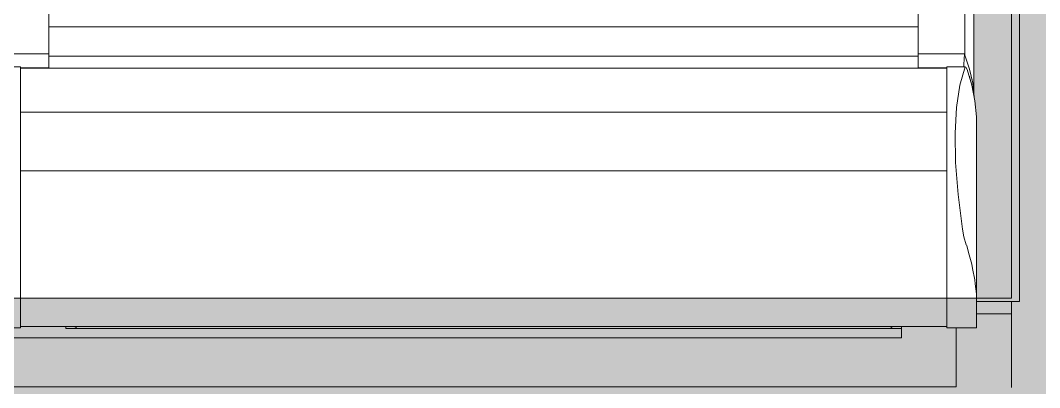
# Model space of a CAD drawing. Header units: metres. Extents: x -208 to 1512, y -277 to 123.
# Drawn here: x 17.095 to 17.979, y -0.849 to -0.53 of the extents above; entities that cross this region are included whole.
import ezdxf

# ---------------------------------------------------------------- set-up
doc = ezdxf.new("R2010")
doc.units = ezdxf.units.M
doc.header["$MEASUREMENT"] = 0
doc.linetypes.add('Wipeout_Contour', pattern=[1, 0, -1])
doc.layers.add('325 Dachfenster', color=7, linetype='Continuous')
doc.layers.add('330 Dachaufbau', color=7, linetype='Continuous')

# ---------------------------------------------------------------- blocks, each defined once
blk = doc.blocks.new('VELUX SlopeRoofBundle[4]_4')
at = {"color": 254, "linetype": 'Wipeout_Contour', "lineweight": 0, "ltscale": 68.496491}
blk.add_wipeout([(17.11965, -0.57154), (17.09485, -0.57154), (17.09485, -0.57182), (17.11965, -0.57182)], dxfattribs=at).dxf.layer = '325 Dachfenster'
at = {"color": 254, "linetype": 'Wipeout_Contour', "lineweight": 0, "ltscale": 214.358721}
blk.add_wipeout([(17.90604, -0.62846), (17.90647, -0.65385), (17.90855, -0.68171), (17.91229, -0.71183), (17.91361, -0.7184), (17.91569, -0.72526), (17.91645, -0.72717), (17.91645, -0.57307), (17.91535, -0.5709), (17.91471, -0.57062), (17.91021, -0.5866), (17.90732, -0.60597)], dxfattribs=at).dxf.layer = '325 Dachfenster'
at = {"color": 254, "linetype": 'Wipeout_Contour', "lineweight": 0, "ltscale": 68.176447}
blk.add_wipeout([(17.0835, -0.5866), (17.08639, -0.60597), (17.09485, -0.60597), (17.09485, -0.5866)], dxfattribs=at).dxf.layer = '325 Dachfenster'
at = {"color": 254, "linetype": 'Wipeout_Contour', "lineweight": 0, "ltscale": 68.228836}
blk.add_wipeout([(17.09485, -0.65385), (17.08724, -0.65385), (17.08516, -0.68171), (17.09485, -0.68171)], dxfattribs=at).dxf.layer = '325 Dachfenster'
at = {"color": 254, "linetype": 'Wipeout_Contour', "lineweight": 0, "ltscale": 71.743905}
blk.add_wipeout([(17.89885, -0.78127), (17.89885, -0.79003), (17.92448, -0.79003), (17.92447, -0.78127)], dxfattribs=at).dxf.layer = '325 Dachfenster'
at = {"color": 254, "linetype": 'Wipeout_Contour', "lineweight": 0, "ltscale": 68.455535}
blk.add_wipeout([(17.09485, -0.79003), (17.09448, -0.79003), (17.09449, -0.79739), (17.09485, -0.79739)], dxfattribs=at).dxf.layer = '325 Dachfenster'
at = {"color": 254, "linetype": 'Wipeout_Contour', "lineweight": 0, "ltscale": 175.272937}
blk.add_wipeout([(17.14245, -0.79767), (17.13415, -0.79767), (17.13415, -0.79788), (17.85955, -0.79788), (17.85955, -0.79767), (17.85125, -0.79767), (17.85045, -0.79718), (17.85024, -0.79619), (17.14346, -0.79619), (17.14325, -0.79718)], dxfattribs=at).dxf.layer = '325 Dachfenster'
at = {"color": 254, "linetype": 'Wipeout_Contour', "lineweight": 0, "ltscale": 102.94285}
blk.add_wipeout([(17.08005, -0.57062), (17.09485, -0.57062), (17.09485, -0.57154), (17.11965, -0.57154), (17.11965, -0.56858), (17.08005, -0.56858)], dxfattribs=at).dxf.layer = '325 Dachfenster'
at = {"color": 254, "linetype": 'Wipeout_Contour', "lineweight": 0, "ltscale": 71.831962}
blk.add_wipeout([(17.89885, -0.62846), (17.90604, -0.62846), (17.90732, -0.60597), (17.89885, -0.60597)], dxfattribs=at).dxf.layer = '325 Dachfenster'
at = {"color": 254, "linetype": 'Wipeout_Contour', "lineweight": 0, "ltscale": 68.386217}
blk.add_wipeout([(17.09485, -0.62846), (17.08767, -0.62846), (17.08724, -0.65385), (17.09485, -0.65385)], dxfattribs=at).dxf.layer = '325 Dachfenster'
at = {"color": 254, "linetype": 'Wipeout_Contour', "lineweight": 0, "ltscale": 68.164095}
blk.add_wipeout([(17.08516, -0.68171), (17.08142, -0.71183), (17.09485, -0.71183), (17.09485, -0.68171)], dxfattribs=at).dxf.layer = '325 Dachfenster'
at = {"color": 254, "linetype": 'Wipeout_Contour', "lineweight": 0, "ltscale": 71.742234}
blk.add_wipeout([(17.89885, -0.77094), (17.89885, -0.78127), (17.92447, -0.78127), (17.92446, -0.77094)], dxfattribs=at).dxf.layer = '325 Dachfenster'
at = {"color": 254, "linetype": 'Wipeout_Contour', "lineweight": 0, "ltscale": 68.429385}
blk.add_wipeout([(17.06924, -0.78127), (17.06923, -0.79003), (17.09485, -0.79003), (17.09485, -0.78127)], dxfattribs=at).dxf.layer = '325 Dachfenster'
at = {"color": 254, "linetype": 'Wipeout_Contour', "lineweight": 0, "ltscale": 71.745348}
blk.add_wipeout([(17.89885, -0.79003), (17.89885, -0.79739), (17.92449, -0.79739), (17.92448, -0.79003)], dxfattribs=at).dxf.layer = '325 Dachfenster'
at = {"color": 254, "linetype": 'Wipeout_Contour', "lineweight": 0, "ltscale": 85.459249}
blk.add_wipeout([(17.14346, -0.79619), (17.13415, -0.79619), (17.13415, -0.79767), (17.14245, -0.79767), (17.14325, -0.79718)], dxfattribs=at).dxf.layer = '325 Dachfenster'
at = {"color": 254, "linetype": 'Wipeout_Contour', "lineweight": 0, "ltscale": 89.764827}
blk.add_wipeout([(17.85024, -0.79619), (17.85045, -0.79718), (17.85125, -0.79767), (17.85955, -0.79767), (17.85955, -0.79619)], dxfattribs=at).dxf.layer = '325 Dachfenster'
at = {"color": 254, "linetype": 'Wipeout_Contour', "lineweight": 0, "ltscale": 68.456449}
blk.add_wipeout([(17.11965, -0.55942), (17.07969, -0.55942), (17.08005, -0.56858), (17.11965, -0.56858)], dxfattribs=at).dxf.layer = '325 Dachfenster'
at = {"color": 254, "linetype": 'Wipeout_Contour', "lineweight": 0, "ltscale": 71.739961}
blk.add_wipeout([(17.89885, -0.62846), (17.89885, -0.65385), (17.90647, -0.65385), (17.90604, -0.62846)], dxfattribs=at).dxf.layer = '325 Dachfenster'
at = {"color": 254, "linetype": 'Wipeout_Contour', "lineweight": 0, "ltscale": 89.229449}
blk.add_wipeout([(17.89885, -0.75913), (17.89885, -0.77094), (17.92446, -0.77094), (17.92445, -0.76776), (17.9235, -0.75913)], dxfattribs=at).dxf.layer = '325 Dachfenster'
at = {"color": 254, "linetype": 'Wipeout_Contour', "lineweight": 0, "ltscale": 68.427658}
blk.add_wipeout([(17.06925, -0.77094), (17.06924, -0.78127), (17.09485, -0.78127), (17.09485, -0.77094)], dxfattribs=at).dxf.layer = '325 Dachfenster'
at = {"color": 254, "linetype": 'Wipeout_Contour', "lineweight": 0, "ltscale": 70.089874}
blk.add_wipeout([(17.09485, -0.78869), (17.09485, -0.79619), (17.89885, -0.79619), (17.89885, -0.78869)], dxfattribs=at).dxf.layer = '325 Dachfenster'
at = {"layer": '325 Dachfenster', "linetype": 'Continuous', "lineweight": 0, "flags": 128}
for points in [[(17.09485, -0.79739), (17.06922, -0.79739), (17.06885, -0.79739)], [(17.09485, -0.79619), (17.89885, -0.79619)], [(17.13415, -0.79619), (17.13415, -0.79767), (17.13415, -0.79788)], [(17.85955, -0.79788), (17.13415, -0.79788)], [(17.14245, -0.79767), (17.14325, -0.79718)], [(17.14325, -0.79718), (17.14346, -0.79619)], [(17.85045, -0.79718), (17.85024, -0.79619)], [(17.85045, -0.79718), (17.85125, -0.79767)], [(17.85955, -0.79619), (17.85955, -0.79767), (17.85955, -0.79788)]]:
    blk.add_lwpolyline(points, dxfattribs=at)
at = {"color": 254, "linetype": 'Wipeout_Contour', "lineweight": 0, "ltscale": 244.246908}
blk.add_wipeout([(17.08115, -0.46671), (17.08115, -0.47953), (17.08255, -0.47953), (17.08255, -0.5138), (17.08115, -0.5138), (17.08115, -0.55448), (17.08255, -0.55448), (17.08255, -0.55942), (17.11795, -0.55942), (17.11795, 0.01247), (17.08115, 0.01247), (17.08115, -0.33166), (17.08255, -0.33166), (17.08255, -0.46671)], dxfattribs=at).dxf.layer = '325 Dachfenster'
at = {"color": 254, "linetype": 'Wipeout_Contour', "lineweight": 0, "ltscale": 89.290961}
blk.add_wipeout([(17.89885, -0.74598), (17.89885, -0.75913), (17.9235, -0.75913), (17.92315, -0.75557), (17.92124, -0.74598)], dxfattribs=at).dxf.layer = '325 Dachfenster'
at = {"color": 254, "linetype": 'Wipeout_Contour', "lineweight": 0, "ltscale": 70.088399}
blk.add_wipeout([(17.09485, -0.77999), (17.09485, -0.78869), (17.89885, -0.78869), (17.89885, -0.77999)], dxfattribs=at).dxf.layer = '325 Dachfenster'
at = {"color": 254, "linetype": 'Wipeout_Contour', "lineweight": 0, "ltscale": 68.523233}
blk.add_wipeout([(17.11795, 0.01247), (17.11795, -0.55942), (17.11965, -0.55942), (17.11965, 0.01121)], dxfattribs=at).dxf.layer = '325 Dachfenster'
at = {"color": 254, "linetype": 'Wipeout_Contour', "lineweight": 0, "ltscale": 89.367719}
blk.add_wipeout([(17.89885, -0.73184), (17.89885, -0.74598), (17.92124, -0.74598), (17.92055, -0.7422), (17.91757, -0.73184)], dxfattribs=at).dxf.layer = '325 Dachfenster'
at = {"color": 254, "linetype": 'Wipeout_Contour', "lineweight": 0, "ltscale": 70.086692}
blk.add_wipeout([(17.09485, -0.77999), (17.89885, -0.77999), (17.89885, -0.76974), (17.09485, -0.76974)], dxfattribs=at).dxf.layer = '325 Dachfenster'
at = {"color": 254, "linetype": 'Wipeout_Contour', "lineweight": 0, "ltscale": 89.967092}
blk.add_wipeout([(17.92315, -0.75557), (17.9235, -0.75913), (17.92445, -0.76776), (17.92445, -0.61412), (17.92315, -0.60021)], dxfattribs=at).dxf.layer = '325 Dachfenster'
at = {"color": 254, "linetype": 'Wipeout_Contour', "lineweight": 0, "ltscale": 70.084735}
blk.add_wipeout([(17.09485, -0.758), (17.09485, -0.76974), (17.89885, -0.76974), (17.89885, -0.758)], dxfattribs=at).dxf.layer = '325 Dachfenster'
at = {"color": 254, "linetype": 'Wipeout_Contour', "lineweight": 0, "ltscale": 89.930358}
blk.add_wipeout([(17.91645, -0.57307), (17.91645, -0.72717), (17.91757, -0.73184), (17.92055, -0.7422), (17.92055, -0.58656)], dxfattribs=at).dxf.layer = '325 Dachfenster'
at = {"color": 254, "linetype": 'Wipeout_Contour', "lineweight": 0, "ltscale": 70.082571}
blk.add_wipeout([(17.89885, -0.74506), (17.09485, -0.74506), (17.09485, -0.758), (17.89885, -0.758)], dxfattribs=at).dxf.layer = '325 Dachfenster'
at = {"color": 254, "linetype": 'Wipeout_Contour', "lineweight": 0, "ltscale": 71.971545}
blk.add_wipeout([(17.89885, -0.57062), (17.89885, -0.5866), (17.91021, -0.5866), (17.91471, -0.57062)], dxfattribs=at).dxf.layer = '325 Dachfenster'
at = {"color": 254, "linetype": 'Wipeout_Contour', "lineweight": 0, "ltscale": 89.960661}
blk.add_wipeout([(17.92055, -0.58656), (17.92055, -0.7422), (17.92124, -0.74598), (17.92315, -0.75557), (17.92315, -0.60021)], dxfattribs=at).dxf.layer = '325 Dachfenster'
at = {"color": 254, "linetype": 'Wipeout_Contour', "lineweight": 0, "ltscale": 71.979147}
blk.add_wipeout([(17.89885, -0.68171), (17.89885, -0.71183), (17.91229, -0.71183), (17.90855, -0.68171)], dxfattribs=at).dxf.layer = '325 Dachfenster'
at = {"color": 254, "linetype": 'Wipeout_Contour', "lineweight": 0, "ltscale": 71.610349}
blk.add_wipeout([(17.87405, -0.57154), (17.87405, -0.57182), (17.89885, -0.57182), (17.89885, -0.57154)], dxfattribs=at).dxf.layer = '325 Dachfenster'
at = {"color": 254, "linetype": 'Wipeout_Contour', "lineweight": 0, "ltscale": 89.438967}
blk.add_wipeout([(17.92125, -0.5848), (17.91855, -0.57263), (17.91855, -0.57998), (17.92055, -0.58656), (17.92125, -0.59023)], dxfattribs=at).dxf.layer = '325 Dachfenster'
at = {"color": 254, "linetype": 'Wipeout_Contour', "lineweight": 0, "ltscale": 71.936994}
blk.add_wipeout([(17.89885, -0.5866), (17.89885, -0.60597), (17.90732, -0.60597), (17.91021, -0.5866)], dxfattribs=at).dxf.layer = '325 Dachfenster'
at = {"color": 254, "linetype": 'Wipeout_Contour', "lineweight": 0, "ltscale": 143.604949}
blk.add_wipeout([(17.92445, -0.76776), (17.92447, -0.78127), (17.92448, -0.79003), (17.92449, -0.79739), (17.92449, -0.79527), (17.92449, -0.70377), (17.92445, -0.63009), (17.92445, -0.63573)], dxfattribs=at).dxf.layer = '325 Dachfenster'
at = {"color": 254, "linetype": 'Wipeout_Contour', "lineweight": 0, "ltscale": 71.905332}
blk.add_wipeout([(17.89885, -0.65385), (17.89885, -0.68171), (17.90855, -0.68171), (17.90647, -0.65385)], dxfattribs=at).dxf.layer = '325 Dachfenster'
at = {"color": 254, "linetype": 'Wipeout_Contour', "lineweight": 0, "ltscale": 89.302264}
blk.add_wipeout([(17.89885, -0.72526), (17.89885, -0.73184), (17.91757, -0.73184), (17.91645, -0.72717), (17.91569, -0.72526)], dxfattribs=at).dxf.layer = '325 Dachfenster'
at = {"layer": '325 Dachfenster', "linetype": 'Continuous', "lineweight": 0, "flags": 128}
for points in [[(17.92445, -0.61545), (17.92445, -0.63009)], [(17.92445, -0.63009), (17.92449, -0.70377)], [(17.92449, -0.70377), (17.92449, -0.79527)], [(17.955, -0.78516), (17.92449, -0.78516)], [(17.92449, -0.79527), (17.92449, -0.79739)], [(17.92449, -0.79739), (17.89885, -0.79739)]]:
    blk.add_lwpolyline(points, dxfattribs=at)
at = {"color": 254, "linetype": 'Wipeout_Contour', "lineweight": 0, "ltscale": 107.217086}
blk.add_wipeout([(17.87405, -0.57154), (17.89885, -0.57154), (17.89885, -0.57062), (17.91365, -0.57062), (17.91365, -0.56858), (17.87405, -0.56858)], dxfattribs=at).dxf.layer = '325 Dachfenster'
at = {"color": 254, "linetype": 'Wipeout_Contour', "lineweight": 0, "ltscale": 70.058596}
blk.add_wipeout([(17.89885, -0.58794), (17.09485, -0.58794), (17.09485, -0.60916), (17.89885, -0.60916)], dxfattribs=at).dxf.layer = '325 Dachfenster'
at = {"color": 254, "linetype": 'Wipeout_Contour', "lineweight": 0, "ltscale": 71.763944}
blk.add_wipeout([(17.92125, -0.5848), (17.92125, -0.59023), (17.92255, -0.59706), (17.92255, -0.59705)], dxfattribs=at).dxf.layer = '325 Dachfenster'
at = {"color": 254, "linetype": 'Wipeout_Contour', "lineweight": 0, "ltscale": 70.06942}
blk.add_wipeout([(17.09485, -0.66092), (17.09485, -0.68262), (17.89885, -0.68262), (17.89885, -0.66092)], dxfattribs=at).dxf.layer = '325 Dachfenster'
at = {"color": 254, "linetype": 'Wipeout_Contour', "lineweight": 0, "ltscale": 71.836832}
blk.add_wipeout([(17.89885, -0.7184), (17.89885, -0.72526), (17.91569, -0.72526), (17.91361, -0.7184)], dxfattribs=at).dxf.layer = '325 Dachfenster'
at = {"color": 254, "linetype": 'Wipeout_Contour', "lineweight": 0, "ltscale": 70.080241}
blk.add_wipeout([(17.09485, -0.73099), (17.09485, -0.74506), (17.89885, -0.74506), (17.89885, -0.73099)], dxfattribs=at).dxf.layer = '325 Dachfenster'
at = {"color": 254, "linetype": 'Wipeout_Contour', "lineweight": 0, "ltscale": 126.289177}
blk.add_wipeout([(17.91855, -0.57263), (17.91455, -0.56068), (17.91455, -0.57062), (17.91471, -0.57062), (17.91535, -0.5709), (17.91645, -0.57307), (17.91855, -0.57998)], dxfattribs=at).dxf.layer = '325 Dachfenster'
at = {"color": 254, "linetype": 'Wipeout_Contour', "lineweight": 0, "ltscale": 70.060093}
blk.add_wipeout([(17.09485, -0.60916), (17.09485, -0.61), (17.89885, -0.61), (17.89885, -0.60916)], dxfattribs=at).dxf.layer = '325 Dachfenster'
at = {"color": 254, "linetype": 'Wipeout_Contour', "lineweight": 0, "ltscale": 70.067661}
blk.add_wipeout([(17.09485, -0.6607), (17.09485, -0.66092), (17.89885, -0.66092), (17.89885, -0.6607)], dxfattribs=at).dxf.layer = '325 Dachfenster'
at = {"color": 254, "linetype": 'Wipeout_Contour', "lineweight": 0, "ltscale": 71.797964}
blk.add_wipeout([(17.89885, -0.71183), (17.89885, -0.7184), (17.91361, -0.7184), (17.91229, -0.71183)], dxfattribs=at).dxf.layer = '325 Dachfenster'
at = {"color": 254, "linetype": 'Wipeout_Contour', "lineweight": 0, "ltscale": 70.078503}
blk.add_wipeout([(17.09485, -0.73099), (17.89885, -0.73099), (17.89885, -0.72491), (17.09485, -0.72491)], dxfattribs=at).dxf.layer = '325 Dachfenster'
at = {"color": 254, "linetype": 'Wipeout_Contour', "lineweight": 0, "ltscale": 107.664255}
blk.add_wipeout([(17.91365, -0.57062), (17.91455, -0.57062), (17.91455, -0.56068), (17.9141, -0.5595), (17.91402, -0.55942), (17.91365, -0.56858)], dxfattribs=at).dxf.layer = '325 Dachfenster'
at = {"color": 254, "linetype": 'Wipeout_Contour', "lineweight": 0, "ltscale": 70.061899}
blk.add_wipeout([(17.09485, -0.63348), (17.89885, -0.63348), (17.89885, -0.61), (17.09485, -0.61)], dxfattribs=at).dxf.layer = '325 Dachfenster'
at = {"color": 254, "linetype": 'Wipeout_Contour', "lineweight": 0, "ltscale": 70.073546}
blk.add_wipeout([(17.09485, -0.68262), (17.09485, -0.71239), (17.89885, -0.71239), (17.89885, -0.68262)], dxfattribs=at).dxf.layer = '325 Dachfenster'
at = {"color": 254, "linetype": 'Wipeout_Contour', "lineweight": 0, "ltscale": 70.077451}
blk.add_wipeout([(17.09485, -0.71848), (17.09485, -0.72491), (17.89885, -0.72491), (17.89885, -0.71848)], dxfattribs=at).dxf.layer = '325 Dachfenster'
at = {"layer": '325 Dachfenster', "linetype": 'Continuous', "lineweight": 0, "flags": 128}
blk.add_lwpolyline([(17.09485, -0.61), (17.89885, -0.61)], dxfattribs=at)
at = {"color": 254, "linetype": 'Wipeout_Contour', "lineweight": 0, "ltscale": 71.648492}
blk.add_wipeout([(17.91402, -0.55942), (17.87405, -0.55942), (17.87405, -0.56858), (17.91365, -0.56858)], dxfattribs=at).dxf.layer = '325 Dachfenster'
at = {"color": 254, "linetype": 'Wipeout_Contour', "lineweight": 0, "ltscale": 70.065589}
blk.add_wipeout([(17.09485, -0.63348), (17.09485, -0.65986), (17.89885, -0.65986), (17.89885, -0.63348)], dxfattribs=at).dxf.layer = '325 Dachfenster'
at = {"color": 254, "linetype": 'Wipeout_Contour', "lineweight": 0, "ltscale": 70.076406}
blk.add_wipeout([(17.09485, -0.71848), (17.89885, -0.71848), (17.89885, -0.71239), (17.09485, -0.71239)], dxfattribs=at).dxf.layer = '325 Dachfenster'
at = {"color": 254, "linetype": 'Wipeout_Contour', "lineweight": 0, "ltscale": 71.54557}
blk.add_wipeout([(17.87405, 0.01121), (17.87405, -0.55942), (17.87575, -0.55942), (17.87575, 0.01247)], dxfattribs=at).dxf.layer = '325 Dachfenster'
at = {"color": 254, "linetype": 'Wipeout_Contour', "lineweight": 0, "ltscale": 90.099487}
blk.add_wipeout([(17.91835, -0.00044), (17.91835, -0.57203), (17.91855, -0.57263), (17.92105, -0.5839), (17.92105, -0.01261)], dxfattribs=at).dxf.layer = '325 Dachfenster'
at = {"color": 254, "linetype": 'Wipeout_Contour', "lineweight": 0, "ltscale": 70.056017}
blk.add_wipeout([(17.09485, -0.57182), (17.09485, -0.58794), (17.89885, -0.58794), (17.89885, -0.57182)], dxfattribs=at).dxf.layer = '325 Dachfenster'
at = {"color": 254, "linetype": 'Wipeout_Contour', "lineweight": 0, "ltscale": 70.067602}
blk.add_wipeout([(17.09485, -0.6607), (17.89885, -0.6607), (17.89885, -0.66014), (17.09485, -0.66014)], dxfattribs=at).dxf.layer = '325 Dachfenster'
at = {"layer": '325 Dachfenster', "linetype": 'Continuous', "lineweight": 0, "flags": 128}
blk.add_lwpolyline([(17.09485, -0.57062), (17.079, -0.57062), (17.06885, -0.57062)], dxfattribs=at)
at = {"color": 254, "linetype": 'Wipeout_Contour', "lineweight": 0, "ltscale": 90.032162}
blk.add_wipeout([(17.92105, -0.01261), (17.92105, -0.5839), (17.92125, -0.5848), (17.92235, -0.59516), (17.92235, -0.02486)], dxfattribs=at).dxf.layer = '325 Dachfenster'
at = {"color": 254, "linetype": 'Wipeout_Contour', "lineweight": 0, "ltscale": 70.067536}
blk.add_wipeout([(17.09485, -0.65986), (17.09485, -0.66014), (17.89885, -0.66014), (17.89885, -0.65986)], dxfattribs=at).dxf.layer = '325 Dachfenster'
at = {"layer": '325 Dachfenster', "linetype": 'Continuous', "lineweight": 0, "flags": 128}
for points in [[(17.09485, -0.79739), (17.09485, -0.79003), (17.09485, -0.78127), (17.09485, -0.77094), (17.09485, -0.75913), (17.09485, -0.74598), (17.09485, -0.73184), (17.09485, -0.72526), (17.09485, -0.7184), (17.09485, -0.71183), (17.09485, -0.68171), (17.09485, -0.65385), (17.09485, -0.62846), (17.09485, -0.60597), (17.09485, -0.5866), (17.09485, -0.57062)], [(17.89885, -0.79739), (17.89885, -0.79003), (17.89885, -0.78127), (17.89885, -0.77094), (17.89885, -0.75913), (17.89885, -0.74598), (17.89885, -0.73184), (17.89885, -0.72526), (17.89885, -0.7184), (17.89885, -0.71183), (17.89885, -0.68171), (17.89885, -0.65385), (17.89885, -0.62846), (17.89885, -0.60597), (17.89885, -0.5866), (17.89885, -0.57062)], [(17.92255, -0.59706), (17.92255, -0.59705)], [(17.09485, -0.66092), (17.89885, -0.66092)]]:
    blk.add_lwpolyline(points, dxfattribs=at)
at = {"color": 254, "linetype": 'Wipeout_Contour', "lineweight": 0, "ltscale": 90.104674}
blk.add_wipeout([(17.91435, -0.56016), (17.91455, -0.56068), (17.91835, -0.57203), (17.91835, -0.00044), (17.91435, 0.01151)], dxfattribs=at).dxf.layer = '325 Dachfenster'
at = {"layer": '325 Dachfenster', "linetype": 'Continuous', "lineweight": 0, "flags": 128}
for points in [[(17.92235, -0.02486), (17.92235, -0.59516)], [(17.91471, -0.57062), (17.89885, -0.57062)], [(17.92449, -0.79739), (17.92448, -0.79003), (17.92447, -0.78127), (17.92446, -0.77094), (17.92445, -0.76776), (17.9235, -0.75913), (17.92315, -0.75557), (17.92124, -0.74598), (17.92055, -0.7422), (17.91757, -0.73184), (17.91645, -0.72717), (17.91569, -0.72526), (17.91361, -0.7184), (17.91229, -0.71183), (17.90855, -0.68171), (17.90647, -0.65385), (17.90604, -0.62846), (17.90732, -0.60597), (17.91021, -0.5866), (17.91471, -0.57062)], [(17.91471, -0.57062), (17.91535, -0.5709)], [(17.91535, -0.5709), (17.91645, -0.57307), (17.92055, -0.58656), (17.92315, -0.60021), (17.92445, -0.61412), (17.92445, -0.61545)]]:
    blk.add_lwpolyline(points, dxfattribs=at)
at = {"color": 254, "linetype": 'Wipeout_Contour', "lineweight": 0, "ltscale": 71.622579}
blk.add_wipeout([(17.87575, 0.01247), (17.87575, -0.55942), (17.91255, -0.55942), (17.91255, 0.01247)], dxfattribs=at).dxf.layer = '325 Dachfenster'
at = {"color": 254, "linetype": 'Wipeout_Contour', "lineweight": 0, "ltscale": 106.916248}
blk.add_wipeout([(17.91255, 0.01247), (17.91255, -0.55942), (17.91402, -0.55942), (17.9141, -0.5595), (17.91435, -0.56016), (17.91435, 0.01151)], dxfattribs=at).dxf.layer = '325 Dachfenster'
at = {"color": 254, "linetype": 'Wipeout_Contour', "lineweight": 0, "ltscale": 70.049844}
blk.add_wipeout([(17.11965, -0.53037), (17.11965, -0.53611), (17.87405, -0.53611), (17.87405, -0.53037)], dxfattribs=at).dxf.layer = '325 Dachfenster'
at = {"color": 254, "linetype": 'Wipeout_Contour', "lineweight": 0, "ltscale": 70.052839}
blk.add_wipeout([(17.87405, -0.55491), (17.11965, -0.55491), (17.11965, -0.55879), (17.87405, -0.55879)], dxfattribs=at).dxf.layer = '325 Dachfenster'
at = {"layer": '325 Dachfenster', "linetype": 'Continuous', "lineweight": 0, "flags": 128}
for points in [[(17.91435, 0.01151), (17.91435, -0.56016)], [(17.91402, -0.55942), (17.91365, -0.56858), (17.91365, -0.57062)], [(17.91402, -0.55942), (17.9141, -0.5595)], [(17.9141, -0.5595), (17.91455, -0.56068), (17.91855, -0.57263), (17.92125, -0.5848), (17.92255, -0.59705)]]:
    blk.add_lwpolyline(points, dxfattribs=at)
at = {"color": 254, "linetype": 'Wipeout_Contour', "lineweight": 0, "ltscale": 70.050775}
blk.add_wipeout([(17.11965, -0.53958), (17.11965, -0.54189), (17.87405, -0.54189), (17.87405, -0.53958)], dxfattribs=at).dxf.layer = '325 Dachfenster'
at = {"color": 254, "linetype": 'Wipeout_Contour', "lineweight": 0, "ltscale": 70.051884}
blk.add_wipeout([(17.11965, -0.55119), (17.87405, -0.55119), (17.87405, -0.5477), (17.11965, -0.5477)], dxfattribs=at).dxf.layer = '325 Dachfenster'
at = {"color": 254, "linetype": 'Wipeout_Contour', "lineweight": 0, "ltscale": 70.053385}
blk.add_wipeout([(17.11965, -0.56062), (17.11965, -0.56156), (17.87405, -0.56156), (17.87405, -0.56062)], dxfattribs=at).dxf.layer = '325 Dachfenster'
at = {"color": 254, "linetype": 'Wipeout_Contour', "lineweight": 0, "ltscale": 70.050506}
blk.add_wipeout([(17.11965, -0.53763), (17.11965, -0.53958), (17.87405, -0.53958), (17.87405, -0.53763)], dxfattribs=at).dxf.layer = '325 Dachfenster'
at = {"color": 254, "linetype": 'Wipeout_Contour', "lineweight": 0, "ltscale": 70.052348}
blk.add_wipeout([(17.11965, -0.55119), (17.11965, -0.55491), (17.87405, -0.55491), (17.87405, -0.55119)], dxfattribs=at).dxf.layer = '325 Dachfenster'
at = {"color": 254, "linetype": 'Wipeout_Contour', "lineweight": 0, "ltscale": 70.053776}
blk.add_wipeout([(17.87405, -0.56308), (17.11965, -0.56308), (17.11965, -0.56503), (17.87405, -0.56503)], dxfattribs=at).dxf.layer = '325 Dachfenster'
at = {"color": 254, "linetype": 'Wipeout_Contour', "lineweight": 0, "ltscale": 70.050288}
blk.add_wipeout([(17.11965, -0.53611), (17.11965, -0.53763), (17.87405, -0.53763), (17.87405, -0.53611)], dxfattribs=at).dxf.layer = '325 Dachfenster'
at = {"color": 254, "linetype": 'Wipeout_Contour', "lineweight": 0, "ltscale": 70.053547}
blk.add_wipeout([(17.11965, -0.56156), (17.11965, -0.56308), (17.87405, -0.56308), (17.87405, -0.56156)], dxfattribs=at).dxf.layer = '325 Dachfenster'
at = {"layer": '325 Dachfenster', "linetype": 'Continuous', "lineweight": 0, "flags": 128}
blk.add_lwpolyline([(17.87405, -0.53611), (17.11965, -0.53611)], dxfattribs=at)
at = {"color": 254, "linetype": 'Wipeout_Contour', "lineweight": 0, "ltscale": 70.051096}
blk.add_wipeout([(17.87405, -0.54189), (17.11965, -0.54189), (17.11965, -0.54465), (17.87405, -0.54465)], dxfattribs=at).dxf.layer = '325 Dachfenster'
at = {"color": 254, "linetype": 'Wipeout_Contour', "lineweight": 0, "ltscale": 70.054057}
blk.add_wipeout([(17.11965, -0.56735), (17.87405, -0.56735), (17.87405, -0.56503), (17.11965, -0.56503)], dxfattribs=at).dxf.layer = '325 Dachfenster'
at = {"color": 254, "linetype": 'Wipeout_Contour', "lineweight": 0, "ltscale": 70.051465}
blk.add_wipeout([(17.87405, -0.54465), (17.11965, -0.54465), (17.11965, -0.5477), (17.87405, -0.5477)], dxfattribs=at).dxf.layer = '325 Dachfenster'
at = {"color": 254, "linetype": 'Wipeout_Contour', "lineweight": 0, "ltscale": 70.053301}
blk.add_wipeout([(17.11965, -0.56028), (17.11965, -0.56062), (17.87405, -0.56062), (17.87405, -0.56028)], dxfattribs=at).dxf.layer = '325 Dachfenster'
at = {"color": 254, "linetype": 'Wipeout_Contour', "lineweight": 0, "ltscale": 70.054686}
blk.add_wipeout([(17.11965, -0.5701), (17.11965, -0.57182), (17.87405, -0.57182), (17.87405, -0.5701)], dxfattribs=at).dxf.layer = '325 Dachfenster'
at = {"color": 254, "linetype": 'Wipeout_Contour', "lineweight": 0, "ltscale": 70.053194}
blk.add_wipeout([(17.11965, -0.55938), (17.11965, -0.55988), (17.87405, -0.55988), (17.87405, -0.55938)], dxfattribs=at).dxf.layer = '325 Dachfenster'
at = {"color": 254, "linetype": 'Wipeout_Contour', "lineweight": 0, "ltscale": 70.054393}
blk.add_wipeout([(17.11965, -0.56735), (17.11965, -0.5701), (17.87405, -0.5701), (17.87405, -0.56735)], dxfattribs=at).dxf.layer = '325 Dachfenster'
at = {"layer": '325 Dachfenster', "linetype": 'Continuous', "lineweight": 0, "flags": 128}
for points in [[(17.09485, -0.57154), (17.11965, -0.57154)], [(17.09485, -0.57182), (17.89885, -0.57182)], [(17.11965, -0.57154), (17.11965, -0.57182)], [(17.87405, -0.57182), (17.87405, -0.57154)], [(17.87405, -0.57154), (17.89885, -0.57154)]]:
    blk.add_lwpolyline(points, dxfattribs=at)
at = {"color": 254, "linetype": 'Wipeout_Contour', "lineweight": 0, "ltscale": 70.053253}
blk.add_wipeout([(17.11965, -0.55988), (17.11965, -0.56028), (17.87405, -0.56028), (17.87405, -0.55988)], dxfattribs=at).dxf.layer = '325 Dachfenster'
at = {"color": 254, "linetype": 'Wipeout_Contour', "lineweight": 0, "ltscale": 70.053141}
blk.add_wipeout([(17.11965, -0.55931), (17.87405, -0.55931), (17.87405, -0.55915), (17.11965, -0.55915)], dxfattribs=at).dxf.layer = '325 Dachfenster'
at = {"color": 254, "linetype": 'Wipeout_Contour', "lineweight": 0, "ltscale": 70.053108}
blk.add_wipeout([(17.11965, -0.55915), (17.87405, -0.55915), (17.87405, -0.55879), (17.11965, -0.55879)], dxfattribs=at).dxf.layer = '325 Dachfenster'
at = {"color": 254, "linetype": 'Wipeout_Contour', "lineweight": 0, "ltscale": 70.053156}
blk.add_wipeout([(17.11965, -0.55938), (17.87405, -0.55938), (17.87405, -0.55931), (17.11965, -0.55931)], dxfattribs=at).dxf.layer = '325 Dachfenster'
at = {"layer": '325 Dachfenster', "linetype": 'Continuous', "lineweight": 0, "flags": 128}
for points in [[(17.11965, 0.01121), (17.11965, -0.55942)], [(17.87405, 0.01121), (17.87405, -0.55942)], [(17.11965, -0.55942), (17.07969, -0.55942), (17.04405, -0.55942)], [(17.11965, -0.57154), (17.11965, -0.56858), (17.11965, -0.55942)], [(17.87405, -0.56156), (17.11965, -0.56156)], [(17.87405, -0.57154), (17.87405, -0.56858), (17.87405, -0.55942)], [(17.91402, -0.55942), (17.87405, -0.55942)]]:
    blk.add_lwpolyline(points, dxfattribs=at)
blk = doc.blocks.new('Dachfläche_14_4', base_point=(17.96185, -0.15614))
at = {"color": 254, "linetype": 'Wipeout_Contour', "lineweight": 0, "ltscale": 239.404151}
blk.add_wipeout([(16.205, -0.7745), (16.205, -0.8493), (17.955, -0.8493), (17.955, -0.7745), (17.92449, -0.7745), (17.92449, -0.79527), (17.92449, -0.79739), (17.90685, -0.79739), (17.90685, -0.84858), (16.25685, -0.84858), (16.25685, -0.79739), (16.23922, -0.79739), (16.23922, -0.79527), (16.23922, -0.7745)], dxfattribs=at).dxf.layer = '325 Dachfenster'
at = {"layer": '325 Dachfenster', "linetype": 'Continuous', "lineweight": 0, "true_color": 0x000000}
blk.add_hatch(color=18, dxfattribs=at).paths.add_polyline_path([(17.92235, -0.15614), (17.92235, -0.59516), (17.92255, -0.59705), (17.92255, -0.59706), (17.92315, -0.60021), (17.92445, -0.61412), (17.92445, -0.63009), (17.92449, -0.70317), (17.92449, -0.71356), (17.92449, -0.71563), (17.92449, -0.77449), (17.96185, -0.77449), (17.96185, -0.15614)])
at = {"color": 254, "linetype": 'Wipeout_Contour', "lineweight": 0, "ltscale": 205.126994}
blk.add_wipeout([(16.25685, -0.79739), (16.25685, -0.84858), (17.90685, -0.84858), (17.90685, -0.79739), (17.89885, -0.79739), (17.89885, -0.79619), (17.85955, -0.79619), (17.85955, -0.80616), (16.30415, -0.80616), (16.30415, -0.79619), (16.26485, -0.79619), (16.26485, -0.79739)], dxfattribs=at).dxf.layer = '325 Dachfenster'
at = {"layer": '325 Dachfenster', "color": 7, "linetype": 'Continuous', "lineweight": 13, "true_color": 0xf4f4f4, "flags": 128}
for points in [[(17.85955, -0.80616), (17.85955, -0.79788)], [(16.30415, -0.80616), (17.85955, -0.80616)]]:
    blk.add_lwpolyline(points, dxfattribs=at)
at = {"color": 254, "linetype": 'Wipeout_Contour', "lineweight": 0, "ltscale": 71.867457}
blk.add_wipeout([(17.92449, -0.77449), (17.92449, -0.7745), (17.96185, -0.7745), (17.96185, -0.77449)], dxfattribs=at).dxf.layer = '325 Dachfenster'
at = {"color": 254, "linetype": 'Wipeout_Contour', "lineweight": 0, "ltscale": 101.943978}
blk.add_wipeout([(16.20486, -1.46782), (17.95486, -1.46782), (17.95486, -0.8493), (16.205, -0.8493), (16.205, -0.84556), (16.20486, -0.84556)], dxfattribs=at).dxf.layer = '325 Dachfenster'
at = {"layer": '325 Dachfenster', "color": 7, "linetype": 'Continuous', "lineweight": 13, "true_color": 0xf4f4f4, "flags": 128}
for points in [[(17.96185, -0.15614), (17.96185, -0.77449)], [(17.96185, -0.77449), (17.92449, -0.77449)], [(17.92449, -0.7745), (17.96185, -0.7745)], [(17.955, -0.7745), (17.955, -0.8493)], [(17.96185, -0.7745), (17.96185, -0.77449)], [(17.90685, -0.79739), (17.90685, -0.84858)], [(16.25685, -0.84858), (17.90685, -0.84858)]]:
    blk.add_lwpolyline(points, dxfattribs=at)
at = {"layer": '325 Dachfenster', "linetype": 'Continuous', "lineweight": 0}
blk.add_blockref('VELUX SlopeRoofBundle[4]_4', (0, 0), dxfattribs=at)
blk = doc.blocks.new('Dachfläche_22_4', base_point=(12.655, -4.6))
at = {"layer": '330 Dachaufbau', "linetype": 'Continuous', "lineweight": 0, "true_color": 0x000000}
h = blk.add_hatch(color=18, dxfattribs=at)
h.paths.add_polyline_path([(18.84003, -4.5), (18.83988, -4.54333), (18.83969, -4.6), (18.97043, -4.6), (18.98599, 0.07), (17.955, 0.07), (17.955, -0.77152), (16.205, -0.77152), (16.205, 0.07), (15.195, 0.07), (15.195, -0.4), (15.505, -0.4), (15.505, -0.73528), (12.655, -0.73528), (12.655, -4.5)])
h.paths.add_polyline_path([(17.93, -3.79873), (16.23, -3.79873), (16.23, -2.1975), (17.93, -2.1975)], flags=0)
h.paths.add_polyline_path([(14.99185, -2.1975), (14.99185, -3.79873), (13.29185, -3.79873), (13.29185, -2.1975)], flags=0)
at = {"layer": '330 Dachaufbau', "color": 7, "linetype": 'Continuous', "lineweight": 18, "flags": 128}
for points in [[(17.955, -0.77152), (17.955, 0.07)], [(16.205, -0.77152), (17.955, -0.77152)]]:
    blk.add_lwpolyline(points, dxfattribs=at)

msp = doc.modelspace()

# ---------------------------------------------------------------- block references
at = {"layer": '325 Dachfenster', "color": 7, "linetype": 'Continuous', "lineweight": 13, "true_color": 0xf4f4f4}
msp.add_blockref('Dachfläche_14_4', (17.96185, -0.15614), dxfattribs=at)

# ---------------------------------------------------------------- next in the draw order: block references
at = {"layer": '330 Dachaufbau', "color": 7, "linetype": 'Continuous', "lineweight": 18}
msp.add_blockref('Dachfläche_22_4', (12.655, -4.6), dxfattribs=at)

doc.saveas('drawing.dxf')
